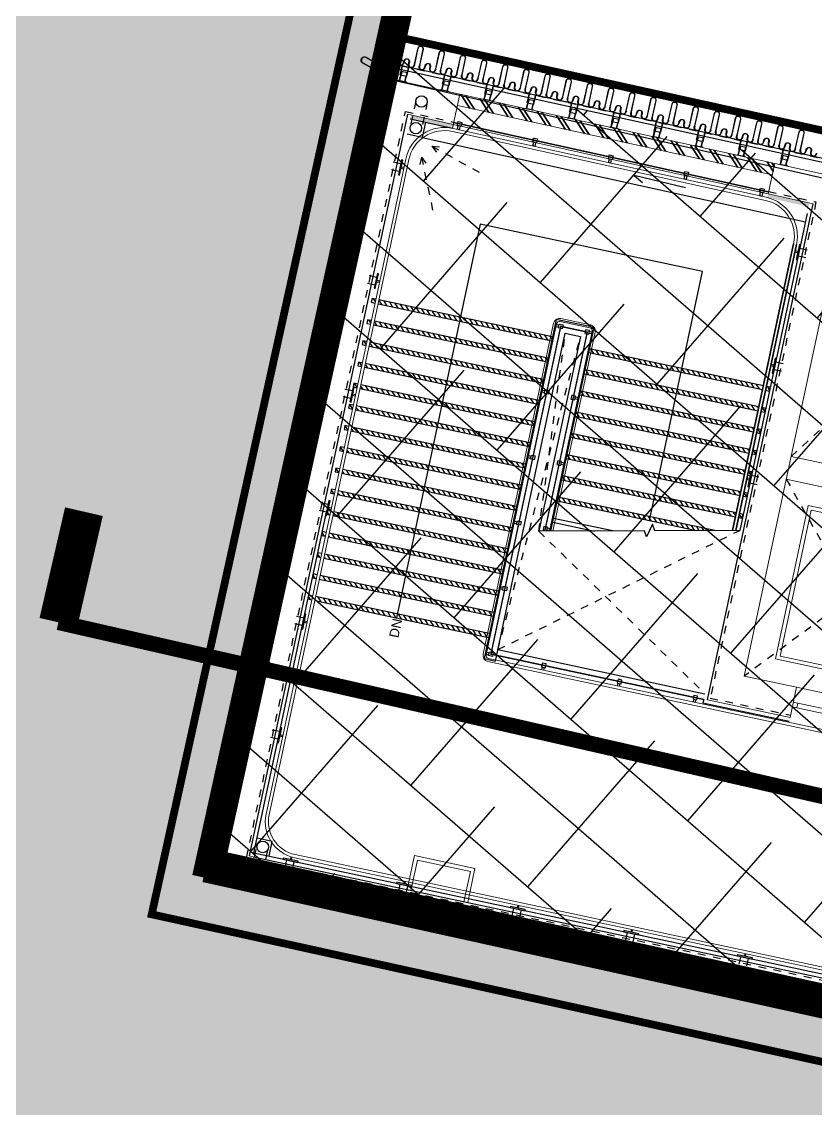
# Model space of a CAD drawing. Header units: millimetres. Extents: x 50357 to 985146, y 723188 to 1803594.
# Drawn here: x 832069.7 to 832079.96, y 820136.48 to 820150.53 of the extents above; entities that cross this region are included whole.
import ezdxf
from ezdxf.xclip import XClip

# ---------------------------------------------------------------- set-up
doc = ezdxf.new("R2010")
doc.units = ezdxf.units.MM
doc.header["$LTSCALE"] = 3
doc.header["$MEASUREMENT"] = 0
for name, pattern in [('DASHED', [19.05, 12.7, -6.35]), ('DASHED2', [0.375, 0.25, -0.125]), ('DIVIDE', [1.25, 0.5, -0.25, 0, -0.25, 0, -0.25]), ('Grid Line', [22.225, 12.7, -3.175, 3.175, -3.175]), ('Member Hidden', [4.5, 2.5, -2]), ('Stair Hidden', [2.5, 1.5, -1])]:
    doc.linetypes.add(name, pattern=pattern)
for name, color, linetype, lineweight in [('-Excluded area line', 7, 'DASHED2', 40), ('A-DETL-MBND', 5, 'Continuous', 13), ('ADS04010', 41, 'Continuous', 13)]:
    doc.layers.add(name, color=color, linetype=linetype, lineweight=lineweight)
for name, color, linetype in [('-Section line', 7, 'Continuous'), ('00_Xref', 7, 'Continuous'), ('_ANCILIARY HATCH', 252, 'Continuous'), ('_DEV LINE', 96, 'DIVIDE'), ('_SUBLEASE', 241, 'Continuous'), ('A-ALUM_CLADD', 7, 'Continuous'), ('A-ALUM_CLADD_H', 7, 'Member Hidden'), ('A-ALUM_CLADD_S', 7, 'Continuous'), ('A-DETL-MEND_H', 7, 'Member Hidden'), ('A-DRAIN', 7, 'Continuous'), ('A-FLOR-BALUSTRADE', 7, 'Continuous'), ('A-FLOR-HRAL_FIX', 7, 'Continuous'), ('ADS060_1', 7, 'Continuous'), ('ADS230_O', 7, 'Member Hidden'), ('ADS240__', 7, 'Continuous'), ('ADS240_H', 7, 'Continuous'), ('ADS280_R', 7, 'Member Hidden'), ('UAJ-00XREF', 7, 'Continuous')]:
    doc.layers.add(name, color=color, linetype=linetype)
for name, color, linetype, lineweight, true_color in [('-Surrender Hatch in Pink', 7, 'Continuous', 40, 0xffc2c2), ('-Surrender line', 7, 'Continuous', 40, 0xff7575), ('A-FLOR-HRAL', 7, 'Continuous', 13, 0x6e6e6e), ('A-WALL', 7, 'Continuous', 13, 0x6e6e6e), ('ADS060', 7, 'Continuous', 35, 0x6e6e6e), ('ADS280__', 7, 'Continuous', 13, 0x6e6e6e), ('ADS280_BConcrete', 7, 'Continuous', 13, 0x6e6e6e), ('ADS280_S', 7, 'Continuous', 13, 0x6e6e6e)]:
    doc.layers.add(name, color=color, linetype=linetype, lineweight=lineweight, true_color=true_color)
doc.styles.add('Arial', font='arial.ttf', dxfattribs={"height": 2})
pattern_1 = [(122.9987, (835227515.277, 818096118.435), (-41.9341463, -27.2310003), [])]

# ---------------------------------------------------------------- blocks, each defined once
blk = doc.blocks.new('x-baseplan')
blk.add_lwpolyline([(834550.55, 818213.81), (834557.171, 818119.106), (834549.739, 818118.586), (834547.98, 818143.75), (834547.581, 818143.722), (834547.541, 818144.296), (834539.964, 818143.766), (834540.021, 818142.96), (834532.454, 818142.451), (834523.973, 818144.32), (834526.254, 818154.672), (834539.411, 818151.675), (834539.646, 818148.322), (834547.222, 818148.851), (834547.183, 818149.408), (834547.582, 818149.436), (834542.996, 818215.041), (834543.221, 818215.057), (834550.326, 818213.794), (834550.55, 818213.81)])
blk = doc.blocks.new('Handrail Fix')
at = {"layer": 'A-FLOR-HRAL_FIX'}
for p, q in [((-50, 100), (-50, 0)), ((50, 100), (50, 0)), ((-8, -15), (-8, -50)), ((7, -50), (7, -15))]:
    blk.add_line(p, q, dxfattribs=at)
blk.add_lwpolyline([(98, 0), (-98, 0), (-98, -15), (98, -15)], close=True, dxfattribs=at)
blk = doc.blocks.new('Handrail Fix_1')
at = {"layer": 'A-FLOR-HRAL_FIX'}
for p, q in [((-13, 35), (-13, 0)), ((12, 35), (12, 0))]:
    blk.add_line(p, q, dxfattribs=at)
blk.add_lwpolyline([(-25, 0), (25, 0), (25, -50), (-25, -50)], close=True, dxfattribs=at)
blk = doc.blocks.new('*U1095')
at = {"layer": 'A-FLOR-HRAL_FIX', "rotation": 77.573937293558}
blk.add_blockref('Handrail Fix_1', (-195, 43), dxfattribs=at)
at = {"layer": 'A-FLOR-HRAL_FIX', "xscale": -1, "rotation": 257.5739372687445}
blk.add_blockref('Handrail Fix_1', (195, -43), dxfattribs=at)
blk = doc.blocks.new('*U1108')
at = {"layer": 'A-FLOR-HRAL_FIX'}
for points in [[(-13, 52), (35, 40), (24, -9), (-25, 3)], [(-13, 0), (11, -6), (0, -54), (-25, -48)]]:
    blk.add_lwpolyline(points, close=True, dxfattribs=at)
blk = doc.blocks.new('*U1109')
at = {"layer": 'A-FLOR-HRAL_FIX', "color": 0, "linetype": 'ByBlock', "lineweight": -2, "transparency": 16777216}
for p in [(0, 0), (971, -237), (1943, -475), (2914, -712), (3886, -950)]:
    blk.add_blockref('*U1108', p, dxfattribs=at)
blk = doc.blocks.new('Cladding_Fixing')
at = {"layer": 'A-ALUM_CLADD_H', "ltscale": 0.3}
for p, q in [((0, 33), (72, 33)), ((72, 39), (142, 38)), ((0, -33), (72, -34)), ((72, -40), (142, -40))]:
    blk.add_line(p, q, dxfattribs=at)
at = {"layer": 'A-ALUM_CLADD_H', "ltscale": 0.2}
for p, q in [((119, 37), (72, 38)), ((119, 32), (72, 33)), ((119, 37), (118, -39)), ((118, -34), (72, -34)), ((118, -39), (72, -39))]:
    blk.add_line(p, q, dxfattribs=at)
at = {"layer": 'A-ALUM_CLADD_H', "ltscale": 0.1}
for p, q in [((142, 43), (187, 43)), ((142, 38), (187, 38)), ((142, -40), (187, -41)), ((142, -45), (187, -46))]:
    blk.add_line(p, q, dxfattribs=at)
at = {"layer": 'A-ALUM_CLADD_S'}
for p, q in [((0, 38), (72, 38)), ((72, 44), (142, 43)), ((72, 44), (72, -45)), ((0, -38), (72, -39)), ((72, -45), (142, -45))]:
    blk.add_line(p, q, dxfattribs=at)
blk.add_lwpolyline([(-8, -50), (-8, 50), (0, 50), (0, -50)], close=True, dxfattribs=at)
blk = doc.blocks.new('Cladding')
at = {"layer": 'A-ALUM_CLADD'}
blk.add_lwpolyline([(26, -24), (124, 300, -1), (206, 275), (148, 83, 0.721669), (202, 45), (227, 63, -1), (268, 6), (244, -11, 0.721351), (264, -75), (464, -76, -1), (464, -146), (250, -145), (251, -142), (464, -143, 1), (464, -79), (264, -78, -0.721349), (242, -9), (266, 9, 1), (228, 60), (204, 42, -0.721669), (145, 84), (203, 275, 1), (127, 299), (29, -25)], format="xyb", close=True, dxfattribs=at)
at = {"layer": 'A-ALUM_CLADD', "flags": 128}
for points in [[(246, -358), (235, -357, -1), (236, -281), (263, -282, 1), (263, -218), (236, -217, -1), (237, -141), (248, -142), (247, -145), (237, -144, 1), (236, -214), (263, -215, -1), (263, -285), (236, -284, 1), (236, -354), (246, -355)], [(244, -638), (234, -637, -1), (234, -561), (261, -562, 1), (261, -498), (234, -497, -1), (235, -421), (246, -422), (246, -425), (235, -424, 1), (235, -494), (262, -495, -1), (261, -565), (234, -564, 1), (234, -634), (244, -635)], [(249, -358), (462, -359, -1), (462, -423), (249, -422), (249, -425), (462, -426, 1), (462, -356), (249, -355)], [(242, -918), (232, -917, -1), (232, -841), (259, -842, 1), (260, -778), (233, -777, -1), (233, -701), (244, -702), (244, -705), (233, -704, 1), (233, -774), (260, -775, -1), (259, -845), (232, -844, 1), (232, -914), (242, -915)], [(247, -638), (460, -639, -1), (460, -703), (247, -702), (247, -705), (460, -706, 1), (461, -636), (247, -635)], [(240, -1198), (230, -1197, -1), (230, -1121), (257, -1122, 1), (258, -1058), (231, -1057, -1), (231, -981), (242, -982), (242, -985), (231, -984, 1), (231, -1054), (258, -1055, -1), (257, -1125), (230, -1124, 1), (230, -1194), (240, -1195)], [(245, -918), (459, -919, -1), (458, -983), (245, -982), (245, -985), (458, -986, 1), (459, -916), (245, -915)], [(238, -1478), (228, -1477, -1), (228, -1401), (255, -1402, 1), (256, -1338), (229, -1337, -1), (229, -1261), (240, -1262), (240, -1265), (229, -1264, 1), (229, -1334), (256, -1335, -1), (255, -1405), (228, -1404, 1), (228, -1474), (238, -1475)], [(243, -1198), (457, -1199, -1), (456, -1263), (243, -1262), (243, -1265), (456, -1266, 1), (457, -1196), (243, -1195)], [(236, -1758), (226, -1757, -1), (226, -1681), (253, -1682, 1), (254, -1618), (227, -1617, -1), (227, -1541), (238, -1542), (238, -1545), (227, -1544, 1), (227, -1614), (254, -1615, -1), (253, -1685), (226, -1684, 1), (226, -1754), (236, -1755)], [(241, -1478), (455, -1479, -1), (454, -1543), (241, -1542), (241, -1545), (454, -1546, 1), (455, -1476), (241, -1475)], [(234, -2038), (224, -2037, -1), (224, -1961), (251, -1962, 1), (252, -1898), (225, -1897, -1), (225, -1821), (236, -1822), (236, -1825), (225, -1824, 1), (225, -1894), (252, -1895, -1), (251, -1965), (224, -1964, 1), (224, -2034), (234, -2035)], [(239, -1758), (453, -1759, -1), (452, -1823), (239, -1822), (239, -1825), (452, -1826, 1), (453, -1756), (239, -1755)], [(232, -2317), (222, -2317, -1), (222, -2241), (249, -2242, 1), (250, -2178), (223, -2177, -1), (223, -2101), (234, -2102), (234, -2105), (223, -2104, 1), (223, -2174), (250, -2175, -1), (249, -2245), (222, -2244, 1), (222, -2314), (232, -2314)], [(237, -2038), (451, -2039, -1), (450, -2103), (237, -2102), (237, -2105), (450, -2106, 1), (451, -2036), (237, -2035)], [(230, -2597), (220, -2597, -1), (220, -2521), (247, -2522, 1), (248, -2458), (221, -2457, -1), (221, -2381), (232, -2381), (232, -2384), (221, -2384, 1), (221, -2454), (248, -2455, -1), (247, -2525), (220, -2524, 1), (220, -2594), (230, -2594)], [(235, -2318), (449, -2319, -1), (448, -2383), (235, -2382), (235, -2385), (448, -2386, 1), (449, -2316), (235, -2315)], [(235, -2318), (449, -2319, -1), (448, -2383), (235, -2382), (235, -2385), (448, -2386, 1), (449, -2316), (235, -2315)], [(228, -2877), (218, -2877, -1), (218, -2801), (245, -2802, 1), (246, -2738), (219, -2737, -1), (219, -2661), (230, -2661), (230, -2664), (219, -2664, 1), (219, -2734), (246, -2735, -1), (245, -2805), (218, -2804, 1), (218, -2874), (228, -2874)], [(233, -2598), (447, -2599, -1), (446, -2663), (233, -2662), (233, -2665), (446, -2666, 1), (447, -2596), (233, -2595)], [(226, -3157), (216, -3157, -1), (216, -3081), (243, -3082, 1), (244, -3018), (217, -3017, -1), (217, -2941), (228, -2941), (228, -2944), (217, -2944, 1), (217, -3014), (244, -3015, -1), (243, -3085), (216, -3084, 1), (216, -3154), (226, -3154)], [(231, -2878), (445, -2879, -1), (444, -2943), (231, -2942), (231, -2945), (444, -2946, 1), (445, -2876), (231, -2875)], [(224, -3437), (214, -3437, -1), (214, -3361), (241, -3362, 1), (242, -3298), (215, -3297, -1), (215, -3221), (226, -3221), (226, -3224), (215, -3224, 1), (215, -3294), (242, -3295, -1), (241, -3365), (214, -3364, 1), (214, -3434), (224, -3434)], [(229, -3157), (443, -3159, -1), (442, -3223), (229, -3221), (229, -3224), (442, -3226, 1), (443, -3156), (229, -3154)], [(222, -3717), (212, -3717, -1), (212, -3641), (239, -3642, 1), (240, -3578), (213, -3577, -1), (213, -3501), (224, -3501), (224, -3504), (213, -3504, 1), (213, -3574), (240, -3575, -1), (239, -3645), (212, -3644, 1), (212, -3714), (222, -3714)], [(227, -3437), (441, -3439, -1), (440, -3503), (227, -3501), (227, -3504), (440, -3506, 1), (441, -3436), (227, -3434)], [(220, -3997), (210, -3997, -1), (210, -3921), (237, -3922, 1), (238, -3858), (211, -3857, -1), (211, -3781), (222, -3781), (222, -3784), (211, -3784, 1), (211, -3854), (238, -3855, -1), (237, -3925), (210, -3924, 1), (210, -3994), (220, -3994)], [(225, -3717), (439, -3719, -1), (438, -3783), (225, -3781), (225, -3784), (438, -3786, 1), (439, -3716), (225, -3714)], [(218, -4277), (208, -4277, -1), (208, -4201), (235, -4202, 1), (236, -4138), (209, -4137, -1), (209, -4061), (220, -4061), (220, -4064), (209, -4064, 1), (209, -4134), (236, -4135, -1), (235, -4205), (208, -4204, 1), (208, -4274), (218, -4274)], [(223, -3997), (437, -3999, -1), (436, -4063), (223, -4061), (223, -4064), (436, -4066, 1), (437, -3996), (223, -3994)], [(216, -4557), (206, -4557, -1), (206, -4481), (233, -4482, 1), (234, -4418), (207, -4417, -1), (207, -4341), (218, -4341), (218, -4344), (207, -4344, 1), (207, -4414), (234, -4415, -1), (233, -4485), (206, -4484, 1), (206, -4554), (216, -4554)], [(221, -4277), (435, -4279, -1), (434, -4343), (221, -4341), (221, -4344), (434, -4346, 1), (435, -4276), (221, -4274)], [(214, -4837), (204, -4837, -1), (204, -4761), (231, -4762, 1), (232, -4698), (205, -4697, -1), (205, -4621), (216, -4621), (216, -4624), (205, -4624, 1), (205, -4694), (232, -4695, -1), (231, -4765), (204, -4764, 1), (204, -4834), (214, -4834)], [(219, -4557), (433, -4559, -1), (432, -4623), (219, -4621), (219, -4624), (432, -4626, 1), (433, -4556), (219, -4554)], [(219, -4557), (433, -4559, -1), (432, -4623), (219, -4621), (219, -4624), (432, -4626, 1), (433, -4556), (219, -4554)], [(212, -5117), (202, -5117, -1), (202, -5041), (229, -5042, 1), (230, -4978), (203, -4977, -1), (203, -4901), (214, -4901), (214, -4904), (203, -4904, 1), (203, -4974), (230, -4975, -1), (229, -5045), (202, -5044, 1), (202, -5114), (212, -5114)], [(217, -4837), (431, -4839, -1), (430, -4903), (217, -4901), (217, -4904), (430, -4906, 1), (431, -4836), (217, -4834)], [(210, -5397), (200, -5397, -1), (200, -5321), (227, -5322, 1), (228, -5258), (201, -5257, -1), (201, -5181), (212, -5181), (212, -5184), (201, -5184, 1), (201, -5254), (228, -5255, -1), (227, -5325), (200, -5324, 1), (200, -5394), (210, -5394)], [(215, -5117), (429, -5119, -1), (428, -5183), (215, -5181), (215, -5184), (428, -5186, 1), (429, -5116), (215, -5114)], [(208, -5677), (198, -5677, -1), (198, -5601), (225, -5602, 1), (226, -5538), (199, -5537, -1), (199, -5461), (210, -5461), (210, -5464), (199, -5464, 1), (199, -5534), (226, -5535, -1), (225, -5605), (198, -5604, 1), (198, -5674), (208, -5674)], [(213, -5397), (427, -5399, -1), (426, -5463), (213, -5461), (213, -5464), (426, -5466, 1), (427, -5396), (213, -5394)]]:
    blk.add_lwpolyline(points, format="xyb", close=True, dxfattribs=at)
at = {"layer": 'A-ALUM_CLADD_H'}
blk.add_line((195, -1), (99, -13640), dxfattribs=at)
at = {"layer": 'A-ALUM_CLADD_S'}
for p, q in [((150, -1), (54, -13606)), ((200, -1), (103, -13643)), ((150, -1), (200, -1)), ((178, -2376), (179, -2322)), ((162, -4616), (163, -4562))]:
    blk.add_line(p, q, dxfattribs=at)
for p in [(6, -248), (2, -808), (-2, -1368), (-6, -1928), (-10, -2488), (-14, -3048), (-18, -3608), (-21, -4168), (-25, -4728), (-29, -5288)]:
    blk.add_blockref('Cladding_Fixing', p, dxfattribs=at)
blk = doc.blocks.new('3A35X-MAGP-P-LD-00-0')
at = {"layer": 'ADS060'}
h = blk.add_hatch(dxfattribs=at)
h.set_pattern_fill('FP_1', color=256, angle=0.4248, style=0, pattern_type=2)
h.set_pattern_definition([(122.998704, (835227484.58, 818098913.87), (-149.11782, -96.833447), []), (122.998704, (835227298.25, 818098953.48), (-149.11782, -96.833447), [])])
h.paths.add_polyline_path([(834531278, 818153413), (834531312, 818153559), (834527237, 818154456), (834527206, 818154309)])
at = {"layer": 'ADS060_1', "extrusion": (1.88091e-16, 5.78663e-16, -1)}
blk.add_hatch(color=256, dxfattribs=at).paths.add_polyline_path([(-834527141, 818154017), (-834527152, 818154065), (-834526607, 818154185), (-834526597, 818154136)])
at = {"layer": 'ADS060_1', "extrusion": (1.10379e-16, 4.62935e-16, -1)}
blk.add_hatch(color=256, dxfattribs=at).paths.add_polyline_path([(-834531744, 818153004), (-834531754, 818153053), (-834531221, 818153170), (-834531210, 818153122)])
at = {"layer": 'ADS240_H'}
h = blk.add_hatch(dxfattribs=at)
h.set_pattern_fill('FP_4', color=256, angle=77.9987, style=0, pattern_type=2)
h.set_pattern_definition(pattern_1)
h.paths.add_polyline_path([(834528426, 818151271), (834528437, 818151320), (834526202, 818151795), (834526191, 818151746), (834528103, 818151340)], flags=0)
h.paths.add_polyline_path([(834526142, 818151757), (834526153, 818151806), (834526104, 818151816), (834526093, 818151767)], flags=0)
h = blk.add_hatch(dxfattribs=at)
h.set_pattern_fill('FP_4', color=256, angle=77.9987, style=0, pattern_type=2)
h.set_pattern_definition(pattern_1)
h.paths.add_polyline_path([(834528368, 818150997), (834528378, 818151046), (834526143, 818151521), (834526133, 818151472), (834528045, 818151066)], flags=0)
h.paths.add_polyline_path([(834526084, 818151483), (834526094, 818151532), (834526046, 818151542), (834526035, 818151493)], flags=0)
h = blk.add_hatch(dxfattribs=at)
h.set_pattern_fill('FP_4', color=256, angle=77.9987, style=0, pattern_type=2)
h.set_pattern_definition(pattern_1)
h.paths.add_polyline_path([(834528310, 818150723), (834528320, 818150772), (834526085, 818151248), (834526075, 818151199), (834527987, 818150792)], flags=0)
h.paths.add_polyline_path([(834526026, 818151209), (834526036, 818151258), (834525987, 818151268), (834525977, 818151219)], flags=0)
h = blk.add_hatch(dxfattribs=at)
h.set_pattern_fill('FP_4', color=256, angle=77.9987, style=0, pattern_type=2)
h.set_pattern_definition(pattern_1)
h.paths.add_polyline_path([(834531238, 818150622), (834531248, 818150671), (834531199, 818150682), (834531189, 818150633)], flags=0)
h.paths.add_polyline_path([(834531140, 818150643), (834531150, 818150692), (834528915, 818151167), (834528905, 818151118), (834531140, 818150643)], flags=0)
h = blk.add_hatch(dxfattribs=at)
h.set_pattern_fill('FP_4', color=256, angle=77.9987, style=0, pattern_type=2)
h.set_pattern_definition(pattern_1)
h.paths.add_polyline_path([(834528251, 818150450), (834528262, 818150499), (834526027, 818150974), (834526016, 818150925), (834527928, 818150518)], flags=0)
h.paths.add_polyline_path([(834525968, 818150935), (834525978, 818150984), (834525929, 818150994), (834525919, 818150946)], flags=0)
h = blk.add_hatch(dxfattribs=at)
h.set_pattern_fill('FP_4', color=256, angle=77.9987, style=0, pattern_type=2)
h.set_pattern_definition(pattern_1)
h.paths.add_polyline_path([(834531180, 818150349), (834531190, 818150397), (834531141, 818150408), (834531131, 818150359)], flags=0)
h.paths.add_polyline_path([(834531082, 818150369), (834531092, 818150418), (834528857, 818150893), (834528847, 818150844), (834531082, 818150369)], flags=0)
h = blk.add_hatch(dxfattribs=at)
h.set_pattern_fill('FP_4', color=256, angle=77.9987, style=0, pattern_type=2)
h.set_pattern_definition(pattern_1)
h.paths.add_polyline_path([(834528193, 818150176), (834528204, 818150225), (834525969, 818150700), (834525958, 818150651), (834527870, 818150244)], flags=0)
h.paths.add_polyline_path([(834525909, 818150661), (834525920, 818150710), (834525871, 818150721), (834525860, 818150672)], flags=0)
h = blk.add_hatch(dxfattribs=at)
h.set_pattern_fill('FP_4', color=256, angle=77.9987, style=0, pattern_type=2)
h.set_pattern_definition(pattern_1)
h.paths.add_polyline_path([(834531132, 818150124), (834531083, 818150134), (834531072, 818150085), (834531121, 818150075)], flags=0)
h.paths.add_polyline_path([(834531023, 818150095), (834531034, 818150144), (834528799, 818150620), (834528788, 818150571), (834531023, 818150096)], flags=0)
h = blk.add_hatch(dxfattribs=at)
h.set_pattern_fill('FP_4', color=256, angle=77.9987, style=0, pattern_type=2)
h.set_pattern_definition(pattern_1)
h.paths.add_polyline_path([(834528135, 818149902), (834528145, 818149951), (834525910, 818150426), (834525900, 818150377), (834527812, 818149971)], flags=0)
h.paths.add_polyline_path([(834525851, 818150387), (834525862, 818150436), (834525813, 818150447), (834525802, 818150398)], flags=0)
h = blk.add_hatch(dxfattribs=at)
h.set_pattern_fill('FP_4', color=256, angle=77.9987, style=0, pattern_type=2)
h.set_pattern_definition(pattern_1)
h.paths.add_polyline_path([(834531063, 818149801), (834531073, 818149850), (834531025, 818149860), (834531014, 818149811)], flags=0)
h.paths.add_polyline_path([(834530965, 818149822), (834530976, 818149871), (834528741, 818150346), (834528730, 818150297), (834530965, 818149822)], flags=0)
h = blk.add_hatch(dxfattribs=at)
h.set_pattern_fill('FP_4', color=256, angle=77.9987, style=0, pattern_type=2)
h.set_pattern_definition(pattern_1)
h.paths.add_polyline_path([(834528077, 818149628), (834528087, 818149677), (834525852, 818150152), (834525842, 818150103), (834527754, 818149697)], flags=0)
h.paths.add_polyline_path([(834525793, 818150113), (834525803, 818150162), (834525754, 818150173), (834525744, 818150124)], flags=0)
h = blk.add_hatch(dxfattribs=at)
h.set_pattern_fill('FP_4', color=256, angle=77.9987, style=0, pattern_type=2)
h.set_pattern_definition(pattern_1)
h.paths.add_polyline_path([(834531005, 818149527), (834531015, 818149576), (834530966, 818149586), (834530956, 818149537)], flags=0)
h.paths.add_polyline_path([(834530907, 818149548), (834530917, 818149597), (834528682, 818150072), (834528672, 818150023), (834530907, 818149548)], flags=0)
h = blk.add_hatch(dxfattribs=at)
h.set_pattern_fill('FP_4', color=256, angle=77.9987, style=0, pattern_type=2)
h.set_pattern_definition(pattern_1)
h.paths.add_polyline_path([(834528019, 818149354), (834528029, 818149403), (834525794, 818149878), (834525784, 818149829), (834527695, 818149423)], flags=0)
h.paths.add_polyline_path([(834525735, 818149840), (834525745, 818149889), (834525696, 818149899), (834525686, 818149850)], flags=0)
h = blk.add_hatch(dxfattribs=at)
h.set_pattern_fill('FP_4', color=256, angle=77.9987, style=0, pattern_type=2)
h.set_pattern_definition(pattern_1)
h.paths.add_polyline_path([(834530947, 818149253), (834530957, 818149302), (834530908, 818149312), (834530898, 818149263)], flags=0)
h.paths.add_polyline_path([(834530849, 818149274), (834530859, 818149323), (834528624, 818149798), (834528614, 818149749), (834530849, 818149274)], flags=0)
h = blk.add_hatch(dxfattribs=at)
h.set_pattern_fill('FP_4', color=256, angle=77.9987, style=0, pattern_type=2)
h.set_pattern_definition(pattern_1)
h.paths.add_polyline_path([(834527960, 818149080), (834527971, 818149129), (834525736, 818149604), (834525725, 818149555), (834527637, 818149149)], flags=0)
h.paths.add_polyline_path([(834525676, 818149566), (834525687, 818149615), (834525638, 818149625), (834525628, 818149576)], flags=0)
h = blk.add_hatch(dxfattribs=at)
h.set_pattern_fill('FP_4', color=256, angle=77.9987, style=0, pattern_type=2)
h.set_pattern_definition(pattern_1)
h.paths.add_polyline_path([(834530888, 818148979), (834530899, 818149028), (834530850, 818149038), (834530840, 818148990)], flags=0)
h.paths.add_polyline_path([(834530791, 818149000), (834530801, 818149049), (834528566, 818149524), (834528556, 818149475), (834530790, 818149000)], flags=0)
h = blk.add_hatch(dxfattribs=at)
h.set_pattern_fill('FP_4', color=256, angle=77.9987, style=0, pattern_type=2)
h.set_pattern_definition(pattern_1)
h.paths.add_polyline_path([(834527902, 818148806), (834527913, 818148855), (834525678, 818149330), (834525667, 818149281), (834527579, 818148875)], flags=0)
h.paths.add_polyline_path([(834525618, 818149292), (834525629, 818149341), (834525580, 818149351), (834525569, 818149302)], flags=0)
h = blk.add_hatch(dxfattribs=at)
h.set_pattern_fill('FP_4', color=256, angle=77.9987, style=0, pattern_type=2)
h.set_pattern_definition(pattern_1)
h.paths.add_polyline_path([(834530533, 818148820), (834528508, 818149250), (834528497, 818149201), (834530298, 818148818)], flags=0)
h = blk.add_hatch(dxfattribs=at)
h.set_pattern_fill('FP_4', color=256, angle=77.9987, style=0, pattern_type=2)
h.set_pattern_definition(pattern_1)
h.paths.add_polyline_path([(834527844, 818148532), (834527854, 818148581), (834525619, 818149056), (834525609, 818149008), (834527521, 818148601)], flags=0)
h.paths.add_polyline_path([(834525560, 818149018), (834525570, 818149067), (834525522, 818149077), (834525511, 818149028)], flags=0)
h = blk.add_hatch(dxfattribs=at)
h.set_pattern_fill('FP_4', color=256, angle=77.9987, style=0, pattern_type=2)
h.set_pattern_definition(pattern_1)
h.paths.add_polyline_path([(834527786, 818148259), (834527796, 818148307), (834525561, 818148783), (834525551, 818148734), (834527463, 818148327)], flags=0)
h.paths.add_polyline_path([(834525502, 818148744), (834525512, 818148793), (834525463, 818148803), (834525453, 818148754)], flags=0)
h = blk.add_hatch(dxfattribs=at)
h.set_pattern_fill('FP_4', color=256, angle=77.9987, style=0, pattern_type=2)
h.set_pattern_definition(pattern_1)
h.paths.add_polyline_path([(834527727, 818147985), (834527738, 818148034), (834525503, 818148509), (834525492, 818148460), (834527404, 818148053)], flags=0)
h.paths.add_polyline_path([(834525444, 818148470), (834525454, 818148519), (834525405, 818148530), (834525395, 818148481)], flags=0)
h = blk.add_hatch(dxfattribs=at)
h.set_pattern_fill('FP_4', color=256, angle=77.9987, style=0, pattern_type=2)
h.set_pattern_definition(pattern_1)
h.paths.add_polyline_path([(834527669, 818147711), (834527680, 818147760), (834525445, 818148235), (834525434, 818148186), (834527346, 818147780)], flags=0)
h.paths.add_polyline_path([(834525385, 818148196), (834525396, 818148245), (834525347, 818148256), (834525336, 818148207)], flags=0)
h = blk.add_hatch(dxfattribs=at)
h.set_pattern_fill('FP_4', color=256, angle=77.9987, style=0, pattern_type=2)
h.set_pattern_definition(pattern_1)
h.paths.add_polyline_path([(834527611, 818147437), (834527621, 818147486), (834525386, 818147961), (834525376, 818147912), (834527288, 818147506)], flags=0)
h.paths.add_polyline_path([(834525327, 818147922), (834525338, 818147971), (834525289, 818147982), (834525278, 818147933)], flags=0)
at = {"layer": 'A-DETL-MBND'}
for p, q in [((834531319, 818147160), (834531741, 818149143)), ((834531780, 818149084), (834531379, 818147198)), ((834531741, 818149143), (834533404, 818148789)), ((834533345, 818148751), (834531780, 818149084)), ((834531379, 818147198), (834532944, 818146866)), ((834532982, 818146806), (834531319, 818147160)), ((834531536, 818146541), (834532338, 818146371)), ((834531548, 818146600), (834532350, 818146429)), ((834531594, 818146529), (834531607, 818146588))]:
    blk.add_line(p, q, dxfattribs=at)
blk.add_lwpolyline([(834526693, 818144559), (834526609, 818144168), (834526561, 818144178), (834526654, 818144619), (834527437, 818144452), (834527343, 818144012), (834527294, 818144022), (834527377, 818144414)], close=True, dxfattribs=at)
at = {"layer": 'A-DETL-MEND_H', "linetype": 'Member Hidden'}
for p, q in [((834526875, 818153786), (834527488, 818153447)), ((834526875, 818153786), (834526947, 818153691)), ((834526875, 818153786), (834526995, 818153776)), ((834526741, 818153644), (834526716, 818153527)), ((834526741, 818153644), (834526886, 818152959)), ((834526741, 818153644), (834526812, 818153547))]:
    blk.add_line(p, q, dxfattribs=at)
at = {"layer": 'A-DRAIN', "linetype": 'Member Hidden'}
for p, q in [((834526667, 818154365), (834526594, 818154021)), ((834526817, 818154356), (834526744, 818154012))]:
    blk.add_line(p, q, dxfattribs=at)
at = {"layer": 'A-DRAIN'}
for p, q in [((834526792, 818154093), (834526751, 818153898)), ((834526751, 818153898), (834526555, 818153939)), ((834526751, 818153898), (834531702, 818152808)), ((834530151, 818153248), (834529489, 818153405)), ((834529489, 818153405), (834529599, 818153318)), ((834524817, 818144800), (834524621, 818144842)), ((834524776, 818144609), (834524817, 818144800))]:
    blk.add_line(p, q, dxfattribs=at)
at = {"layer": 'A-DRAIN', "linetype": 'Stair Hidden'}
for p, q in [((834524548, 818144402), (834524621, 818144745)), ((834524695, 818144370), (834524768, 818144713))]:
    blk.add_line(p, q, dxfattribs=at)
at = {"layer": 'A-DRAIN'}
for centre in [(834526742, 818154361), (834526669, 818154017), (834524695, 818144729), (834524622, 818144386)]:
    blk.add_circle(centre, 75, dxfattribs=at)
at = {"layer": 'A-FLOR-BALUSTRADE', "extrusion": (1.49097e-07, -3.27981e-08, 1), "const_width": 18, "elevation": 98, "flags": 128}
blk.add_lwpolyline([(834527157, 818154090), (834531226, 818153195)], dxfattribs=at)
at = {"layer": 'A-FLOR-BALUSTRADE', "const_width": 18}
blk.add_lwpolyline([(834530390, 818146637), (834527642, 818147221), (834528542, 818151456), (834528885, 818151383), (834528337, 818148809)], dxfattribs=at)
at = {"layer": 'A-FLOR-HRAL'}
for p, q in [((834526538, 818153618), (834524739, 818145153)), ((834524778, 818145145), (834526577, 818153610)), ((834528543, 818151558), (834528925, 818151477)), ((834527540, 818147222), (834528448, 818151497)), ((834527579, 818147214), (834528488, 818151488)), ((834528535, 818151519), (834528917, 818151438)), ((834528947, 818151390), (834528399, 818148809)), ((834528987, 818151382), (834528440, 818148810)), ((834533338, 818145908), (834527601, 818147127)), ((834533347, 818145947), (834527610, 818147166)), ((834525104, 818144590), (834532714, 818142972)), ((834532723, 818143012), (834525113, 818144629))]:
    blk.add_line(p, q, dxfattribs=at)
at = {"layer": 'A-FLOR-HRAL', "lineweight": 35}
for p, q in [((834531550, 818152523), (834530763, 818148821)), ((834531589, 818152515), (834530804, 818148821))]:
    blk.add_line(p, q, dxfattribs=at)
at = {"layer": 'A-FLOR-HRAL', "extrusion": (0, 0, -1)}
for radius in [515, 475]:
    blk.add_arc((-834527042, 818153511), radius, 12.0013, 102.4062, dxfattribs=at)
at = {"layer": 'A-FLOR-HRAL'}
for centre, radius, start, end in [((834531085, 818152622), 515, 347.9987, 77.5938), ((834531085, 818152622), 475, 347.9987, 77.5938), ((834528527, 818151480), 80, 77.9987, 167.9987), ((834528527, 818151480), 40, 77.9987, 167.9987), ((834528908, 818151399), 40, 347.9987, 77.9987), ((834528908, 818151399), 80, 347.9987, 77.9987), ((834527618, 818147205), 80, 167.9987, 257.9987), ((834527618, 818147205), 40, 167.9987, 257.9987), ((834525203, 818145055), 475, 167.9987, 257.9987), ((834525203, 818145055), 435, 167.9987, 257.9987)]:
    blk.add_arc(centre, radius, start, end, dxfattribs=at)
at = {"layer": 'A-WALL'}
blk.add_line((834524521, 818144612), (834524570, 818144601), dxfattribs=at)
at = {"layer": 'ADS060_1'}
for p, q in [((834526559, 818154196), (834524521, 818144612)), ((834526597, 818154136), (834527141, 818154017)), ((834530440, 818146631), (834531803, 818153042)), ((834531725, 818152916), (834530855, 818148821)), ((834524580, 818144650), (834525522, 818149077)), ((834530391, 818146641), (834530381, 818146592)), ((834530381, 818146592), (834531496, 818146355)), ((834524570, 818144602), (834532566, 818142901)), ((834532510, 818142964), (834524580, 818144650))]:
    blk.add_line(p, q, dxfattribs=at)
at = {"layer": 'ADS230_O'}
for p, q in [((834531518, 818149776), (834534440, 818152462)), ((834527731, 818147279), (834528796, 818151326)), ((834528261, 818148809), (834528600, 818151367)), ((834531456, 818149483), (834533165, 818146461)), ((834533705, 818149004), (834530915, 818146939)), ((834527731, 818147279), (834530855, 818148821)), ((834528261, 818148809), (834530406, 818146710))]:
    blk.add_line(p, q, dxfattribs=at)
at = {"layer": 'ADS240__'}
for p, q in [((834527502, 818152777), (834526420, 818147690)), ((834530372, 818152167), (834527502, 818152777)), ((834529688, 818148948), (834530372, 818152167)), ((834526104, 818151816), (834526093, 818151767)), ((834526093, 818151767), (834526142, 818151757)), ((834526153, 818151806), (834526104, 818151816)), ((834526181, 818151748), (834528426, 818151271)), ((834528437, 818151320), (834526192, 818151797)), ((834528484, 818151545), (834527553, 818147163)), ((834528974, 818151441), (834528484, 818151545)), ((834526046, 818151542), (834526035, 818151493)), ((834526035, 818151493), (834526084, 818151483)), ((834526094, 818151532), (834526046, 818151542)), ((834526123, 818151475), (834528368, 818150997)), ((834528378, 818151046), (834526134, 818151523)), ((834528414, 818148809), (834528974, 818151441)), ((834525987, 818151268), (834525977, 818151219)), ((834526036, 818151258), (834525987, 818151268)), ((834527700, 818147132), (834528600, 818151367)), ((834528796, 818151326), (834528261, 818148809)), ((834528600, 818151367), (834528796, 818151326)), ((834525977, 818151219), (834526026, 818151209)), ((834526065, 818151201), (834528310, 818150723)), ((834528320, 818150772), (834526075, 818151250)), ((834531160, 818150690), (834528915, 818151167)), ((834525929, 818150994), (834525919, 818150946)), ((834525978, 818150984), (834525929, 818150994)), ((834528905, 818151118), (834531150, 818150641)), ((834525919, 818150946), (834525968, 818150935)), ((834526007, 818150927), (834528251, 818150450)), ((834528262, 818150499), (834526017, 818150976)), ((834528847, 818150844), (834531091, 818150367)), ((834531102, 818150416), (834528857, 818150893)), ((834525871, 818150721), (834525860, 818150672)), ((834525920, 818150710), (834525871, 818150721)), ((834528204, 818150225), (834525959, 818150702)), ((834525860, 818150672), (834525909, 818150661)), ((834525948, 818150653), (834528193, 818150176)), ((834528788, 818150571), (834531033, 818150093)), ((834531044, 818150142), (834528799, 818150620)), ((834531189, 818150633), (834531238, 818150622)), ((834531248, 818150671), (834531199, 818150682)), ((834531238, 818150622), (834531248, 818150671)), ((834525813, 818150447), (834525802, 818150398)), ((834525862, 818150436), (834525813, 818150447)), ((834528145, 818149951), (834525901, 818150428)), ((834525802, 818150398), (834525851, 818150387)), ((834525890, 818150379), (834528135, 818149902)), ((834528730, 818150297), (834530975, 818149820)), ((834530985, 818149868), (834528741, 818150346)), ((834531131, 818150359), (834531180, 818150349)), ((834531190, 818150397), (834531141, 818150408)), ((834531180, 818150349), (834531190, 818150397)), ((834525754, 818150173), (834525744, 818150124)), ((834525803, 818150162), (834525754, 818150173)), ((834528087, 818149677), (834525842, 818150154)), ((834525744, 818150124), (834525793, 818150113)), ((834525832, 818150105), (834528077, 818149628)), ((834528672, 818150023), (834530917, 818149546)), ((834530927, 818149595), (834528682, 818150072)), ((834531072, 818150085), (834531121, 818150075)), ((834531132, 818150124), (834531083, 818150134)), ((834531121, 818150075), (834531132, 818150124)), ((834525696, 818149899), (834525686, 818149850)), ((834525745, 818149889), (834525696, 818149899)), ((834528029, 818149403), (834525784, 818149880)), ((834531073, 818149850), (834531025, 818149860)), ((834525686, 818149850), (834525735, 818149840)), ((834525774, 818149831), (834528019, 818149354)), ((834528614, 818149749), (834530859, 818149272)), ((834530869, 818149321), (834528624, 818149798)), ((834531014, 818149811), (834531063, 818149801)), ((834531063, 818149801), (834531073, 818149850)), ((834525638, 818149625), (834525628, 818149576)), ((834525687, 818149615), (834525638, 818149625)), ((834527971, 818149129), (834525726, 818149606)), ((834531015, 818149576), (834530966, 818149586)), ((834525628, 818149576), (834525676, 818149566)), ((834525716, 818149557), (834527960, 818149080)), ((834528556, 818149475), (834530800, 818148998)), ((834530811, 818149047), (834528566, 818149524)), ((834530956, 818149537), (834531005, 818149527)), ((834531005, 818149527), (834531015, 818149576)), ((834525580, 818149351), (834525569, 818149302)), ((834525569, 818149302), (834525618, 818149292)), ((834525629, 818149341), (834525580, 818149351)), ((834527913, 818148855), (834525668, 818149332)), ((834530957, 818149302), (834530908, 818149312)), ((834530947, 818149253), (834530957, 818149302)), ((834525657, 818149284), (834527902, 818148806)), ((834528497, 818149201), (834530298, 818148818)), ((834530533, 818148820), (834528508, 818149250)), ((834530898, 818149263), (834530947, 818149253)), ((834525522, 818149077), (834525511, 818149028)), ((834525511, 818149028), (834525560, 818149018)), ((834525570, 818149067), (834525522, 818149077)), ((834527854, 818148581), (834525610, 818149059)), ((834530899, 818149028), (834530850, 818149038)), ((834530888, 818148979), (834530899, 818149028)), ((834525599, 818149010), (834527844, 818148532)), ((834528439, 818148927), (834528981, 818148812)), ((834529216, 818148813), (834528450, 818148976)), ((834529730, 818148901), (834529651, 818148739)), ((834529759, 818148816), (834529730, 818148901)), ((834530840, 818148990), (834530888, 818148979)), ((834525463, 818148803), (834525453, 818148754)), ((834525453, 818148754), (834525502, 818148744)), ((834525512, 818148793), (834525463, 818148803)), ((834525541, 818148736), (834527786, 818148259)), ((834527796, 818148307), (834525551, 818148785)), ((834529625, 818148815), (834528261, 818148809)), ((834529651, 818148739), (834529625, 818148815)), ((834530855, 818148821), (834529759, 818148816)), ((834525405, 818148530), (834525395, 818148481)), ((834525395, 818148481), (834525444, 818148470)), ((834525454, 818148519), (834525405, 818148530)), ((834525483, 818148462), (834527727, 818147985)), ((834527738, 818148034), (834525493, 818148511)), ((834525347, 818148256), (834525336, 818148207)), ((834525336, 818148207), (834525385, 818148196)), ((834525396, 818148245), (834525347, 818148256)), ((834525424, 818148188), (834527669, 818147711)), ((834527680, 818147760), (834525435, 818148237)), ((834525289, 818147982), (834525278, 818147933)), ((834525278, 818147933), (834525327, 818147922)), ((834525338, 818147971), (834525289, 818147982)), ((834525366, 818147914), (834527611, 818147437)), ((834527621, 818147486), (834525377, 818147963)), ((834527731, 818147279), (834530406, 818146710)), ((834527553, 818147163), (834527700, 818147132))]:
    blk.add_line(p, q, dxfattribs=at)
at = {"layer": 'ADS280__'}
for p, q in [((834531306, 818153561), (834527237, 818154456)), ((834531274, 818153415), (834527205, 818154310)), ((834531187, 818153086), (834527144, 818153975)), ((834531221, 818153170), (834527152, 818154065)), ((834531196, 818153125), (834527152, 818154014))]:
    blk.add_line(p, q, dxfattribs=at)
at = {"layer": 'ADS280_BConcrete'}
for p, q in [((834533768, 818149298), (834531518, 818149776)), ((834531456, 818149483), (834533705, 818149004)), ((834532392, 818146625), (834531590, 818146796))]:
    blk.add_line(p, q, dxfattribs=at)
at = {"layer": 'ADS280_R'}
for p, q in [((834524486, 818144589), (834526535, 818154232)), ((834526535, 818154232), (834527153, 818154096)), ((834531227, 818153200), (834531839, 818153065)), ((834531839, 818153065), (834530476, 818146654)), ((834530476, 818146654), (834531513, 818146434)), ((834532567, 818142871), (834524486, 818144589))]:
    blk.add_line(p, q, dxfattribs=at)
at = {"layer": 'ADS280_S'}
for p, q in [((834526251, 818154673), (834524047, 818144304)), ((834526251, 818154673), (834527237, 818154456)), ((834527237, 818154456), (834527141, 818154017)), ((834524521, 818144612), (834526559, 818154196)), ((834526559, 818154196), (834527152, 818154065)), ((834531306, 818153561), (834531221, 818153170)), ((834532951, 818153199), (834531306, 818153561)), ((834531803, 818153042), (834531221, 818153170)), ((834531803, 818153042), (834530440, 818146631)), ((834530915, 818146939), (834532194, 818152956)), ((834531590, 818146796), (834530915, 818146939)), ((834531507, 818146404), (834531590, 818146796)), ((834530440, 818146631), (834531507, 818146404)), ((834532569, 818142901), (834524570, 818144601)), ((834524047, 818144304), (834524438, 818144221)), ((834524438, 818144221), (834532541, 818142498))]:
    blk.add_line(p, q, dxfattribs=at)
at = {"layer": 'A-ALUM_CLADD', "rotation": 77.9987000004271}
blk.add_blockref('Cladding', (834526251, 818154673), dxfattribs=at)
at = {"layer": 'A-FLOR-HRAL_FIX'}
for name, p, rotation in [('*U1109', (834527229, 818154051), 1.330142416734884), ('Handrail Fix', (834526464, 818153510), 77.9987000004271), ('Handrail Fix', (834531619, 818152415), 257.9986999924009), ('Handrail Fix', (834526152, 818152043), 77.9987000004271), ('Handrail Fix', (834531307, 818150947), 257.9986999924009), ('Handrail Fix', (834525840, 818150576), 77.9987000004271), ('Handrail Fix', (834530995, 818149480), 257.9986999924009), ('Handrail Fix', (834525528, 818149109), 77.9987000004271), ('Handrail Fix_1', (834527797, 818148073), 77.9987000004271), ('Handrail Fix', (834525216, 818147642), 77.9987000004271), ('Handrail Fix_1', (834527617, 818147226), 77.9987000004271), ('Handrail Fix', (834524904, 818146174), 77.9987000004271), ('Handrail Fix', (834525054, 818144550), 167.9986999993509), ('Handrail Fix', (834526521, 818144238), 167.9986999993509), ('Handrail Fix', (834527988, 818143926), 167.9986999993509), ('Handrail Fix', (834529455, 818143614), 167.9986999993509), ('Handrail Fix', (834530922, 818143302), 167.9986999993509)]:
    blk.add_blockref(name, p, dxfattribs=dict(at, rotation=rotation))
at = {"layer": 'A-FLOR-HRAL_FIX', "color": 0, "linetype": 'ByBlock', "lineweight": -2, "transparency": 16777216, "rotation": 0.4247626790754455}
for p in [(834528713, 818151420), (834528533, 818150573), (834528353, 818149726), (834528173, 818148879)]:
    blk.add_blockref('*U1095', p, dxfattribs=at)
at = {"layer": 'A-FLOR-HRAL_FIX', "xscale": -1, "rotation": 167.9987000210751}
for p in [(834528321, 818147051), (834529299, 818146843), (834530278, 818146635)]:
    blk.add_blockref('Handrail Fix_1', p, dxfattribs=at)
at = {"layer": 'ADS04010', "insert": (834526324, 818147448), "char_height": 122.9, "width": 295.38, "attachment_point": 1, "rotation": 77.9987, "line_spacing_factor": 0.938532, "style": 'Arial'}
blk.add_mtext('DN', dxfattribs=at)

msp = doc.modelspace()

# ---------------------------------------------------------------- hatches: boundary and pattern name
h = msp.add_hatch()
h.set_pattern_fill('ANSI38', color=256, scale=8)
h.set_pattern_definition([(318.99891, (834525.5252, 818208.8837), (0.6560734, 0.75469708), []), (48.99891, (834525.5252, 818208.8837), (0.55744973, 2.16546757), [2.5, -1.5])])
edge = h.paths.add_edge_path()
edge.add_line((832072.1628, 820139.7293), (832080.655, 820137.8611))
edge.add_line((832080.655, 820137.8611), (832088.2104, 820138.3717))
edge.add_line((832088.2104, 820138.3717), (832087.6009, 820147.0864))
edge.add_arc((832107.7258, 820265.6912), 120.3, 253.939507, 260.369728, ccw=False)
edge.add_line((832074.4446, 820150.0864), (832072.1628, 820139.7293))
at = {"layer": '_ANCILIARY HATCH'}
h = msp.add_hatch(dxfattribs=at)
h.set_pattern_fill('CORK', color=0, scale=6, angle=180)
h.set_pattern_definition([(93.998909, (834525.52516, 818208.8837), (-0.74817403, -0.0523031), []), (228.99891, (834525.873, 818209.284), (1.6009543, -1.3917419), [1.0606602, -1.0606602]), (228.99891, (834525.86, 818209.471), (1.6009543, -1.3917419), [1.0606602, -1.0606602]), (228.99891, (834525.847, 818209.658), (1.6009543, -1.3917419), [1.0606602, -1.0606602])])
edge = h.paths.add_edge_path()
edge.add_line((832090.7849, 820101.5342), (832088.2938, 820137.1793))
edge.add_line((832088.2938, 820137.1793), (832088.3846, 820137.1776))
edge.add_line((832088.3846, 820137.1776), (832088.4643, 820137.1982))
edge.add_line((832088.4643, 820137.1982), (832089.42, 820137.2353))
edge.add_line((832089.42, 820137.2353), (832091.453, 820124.9428))
edge.add_line((832091.453, 820124.9428), (832093.2031, 820099.8986))
edge.add_line((832093.2031, 820099.8986), (832079.9619, 820098.973))
edge.add_line((832079.9619, 820098.973), (832069.1867, 820097.0669))
edge.add_line((832069.1867, 820097.0669), (832044.1177, 820095.3144))
edge.add_line((832044.1177, 820095.3144), (832041.8612, 820127.5927))
edge.add_line((832041.8612, 820127.5927), (832043.2577, 820127.6916))
edge.add_line((832043.2577, 820127.6916), (832040.4945, 820167.2185))
edge.add_line((832040.4945, 820167.2185), (832042.8385, 820170.5308))
edge.add_arc((832106.7788, 820262.9721), 112.4, 235.32894, 253.550773)
edge.add_line((832074.951, 820155.1725), (832074.0531, 820151.0931))
edge.add_arc((832110.9995, 820270.7046), 125.1876, 237.56452, 252.834786, ccw=False)
edge.add_line((832043.8552, 820165.0468), (832048.6509, 820098.5887))
edge.add_line((832048.6509, 820098.5887), (832090.7849, 820101.5342))
at = {"layer": '_SUBLEASE'}
h = msp.add_hatch(color=256, dxfattribs=at)
h.dxf.hatch_style = 1
edge = h.paths.add_edge_path()
edge.add_line((832081.6565, 820138.0001), (832080.7293, 820137.9309))
edge.add_line((832080.7293, 820137.9309), (832072.2072, 820139.8012))
edge.add_line((832072.2072, 820139.8012), (832074.6677, 820150.9605))
edge.add_arc((832109.7977, 820268.5508), 122.7256, 237.498509, 253.366513, ccw=False)
edge.add_line((832043.8546, 820165.0467), (832046.2499, 820130.7832))
edge.add_line((832046.2499, 820130.7832), (832058.0231, 820131.6062))
edge.add_line((832058.0231, 820131.6062), (832058.4464, 820125.5509))
edge.add_line((832058.4464, 820125.5509), (832046.6748, 820124.728))
edge.add_line((832046.6748, 820124.728), (832048.521, 820098.2897))
edge.add_line((832048.521, 820098.2897), (832091.1019, 820101.2449))
edge.add_line((832091.1019, 820101.2449), (832089.7213, 820120.989))
edge.add_line((832089.7213, 820120.989), (832085.546, 820120.697))
edge.add_line((832085.546, 820120.697), (832085.4253, 820122.4228))
edge.add_line((832085.4253, 820122.4228), (832083.2905, 820122.2735))
edge.add_line((832083.2905, 820122.2735), (832082.9084, 820127.7402))
edge.add_line((832082.9084, 820127.7402), (832089.2206, 820128.1816))
edge.add_line((832089.2206, 820128.1816), (832088.4795, 820138.5086))
edge.add_line((832088.4795, 820138.5086), (832087.4992, 820138.4366))
edge.add_line((832087.4992, 820138.4366), (832081.6565, 820138.0001))
h.dxf.unprotected_set("ltscale", 0)

# ---------------------------------------------------------------- linework, layer by layer
at = {"layer": '-Excluded area line', "ltscale": 100, "const_width": 0.1, "flags": 128}
msp.add_lwpolyline([(832088.5, 820138.1048), (832087.8612, 820147.3991), (832074.4913, 820150.3451), (832072.0908, 820139.4504), (832080.5718, 820137.5817)], close=True, dxfattribs=at)
at = {"layer": '-Surrender Hatch in Pink'}
msp.add_lwpolyline([(832088.5, 820138.1048), (832080.5718, 820137.5817), (832072.0908, 820139.4504), (832074.4913, 820150.3451), (832087.8612, 820147.3991)], dxfattribs=at)
at = {"layer": '-Surrender line', "linetype": 'DASHED', "const_width": 0.1}
msp.add_lwpolyline([(832087.0644, 820158.6143), (832081.8151, 820159.9216, -0.0152281), (832076.305, 820161.3646), (832071.376, 820138.9951), (832081.6321, 820136.7386), (832088.5616, 820137.223), (832088.5, 820138.1048), (832080.5718, 820137.5817), (832072.0908, 820139.4504), (832074.4913, 820150.3451), (832087.8612, 820147.3991)], format="xyb", close=True, dxfattribs=at)
at = {"layer": '_DEV LINE', "ltscale": 2, "const_width": 0.3825, "flags": 128}
msp.add_lwpolyline([(832091.4302, 820125.2853), (832089.3287, 820137.2439), (832088.5555, 820137.1896), (832088.5061, 820138.3883), (832080.6369, 820137.7768), (832072.1284, 820139.6492), (832074.6457, 820151.088), (832074.0892, 820151.2573), (832074.9521, 820155.1729, -0.0796162), (832042.8614, 820170.516), (832040.6336, 820167.4139), (832043.4102, 820127.7427), (832041.8346, 820127.591), (832042.3789, 820119.8494), (832035.8017, 820119.389), (832037.0579, 820101.5837), (832043.6624, 820102.0443), (832044.1332, 820095.3372), (832069.1878, 820097.0672), (832080.0096, 820098.9766), (832093.2042, 820099.8986)], format="xyb", close=True, dxfattribs=at)

# ---------------------------------------------------------------- block references
at = {"layer": '00_Xref'}
ref = msp.add_blockref('x-baseplan', (-2451.8823, 1995.1308), dxfattribs=at)
XClip(ref).set_block_clipping_path([(834202.5721001658, 818417.7772892595), (834906.8000387838, 818467.0082229956), (834956.1800785905, 817760.6473843332), (834251.9521399725, 817711.4164505971)])

# ---------------------------------------------------------------- next in the draw order: block references
at = {"layer": 'UAJ-00XREF', "ltscale": 0.5, "xscale": 0.0009999999999999998, "yscale": 0.0009999999999999998, "zscale": 0.0009999999999999998, "rotation": 359.9752874263863}
msp.add_blockref('3A35X-MAGP-P-LD-00-0', (-2804.6854, 2355.157, -0.0001), dxfattribs=at)

# ---------------------------------------------------------------- next in the draw order: linework, layer by layer
at = {"layer": '-Section line', "ltscale": 2, "const_width": 0.5, "flags": 128}
msp.add_lwpolyline([(832070.5001, 820144.1978), (832070.1706, 820142.7683)], dxfattribs=at)
at = {"layer": '-Section line', "linetype": 'Grid Line', "ltscale": 2, "const_width": 0.2, "flags": 128}
msp.add_lwpolyline([(832070.1706, 820142.7683), (832083.1128, 820139.8205), (832112.5289, 820141.8768)], dxfattribs=at)

doc.saveas('drawing.dxf')
